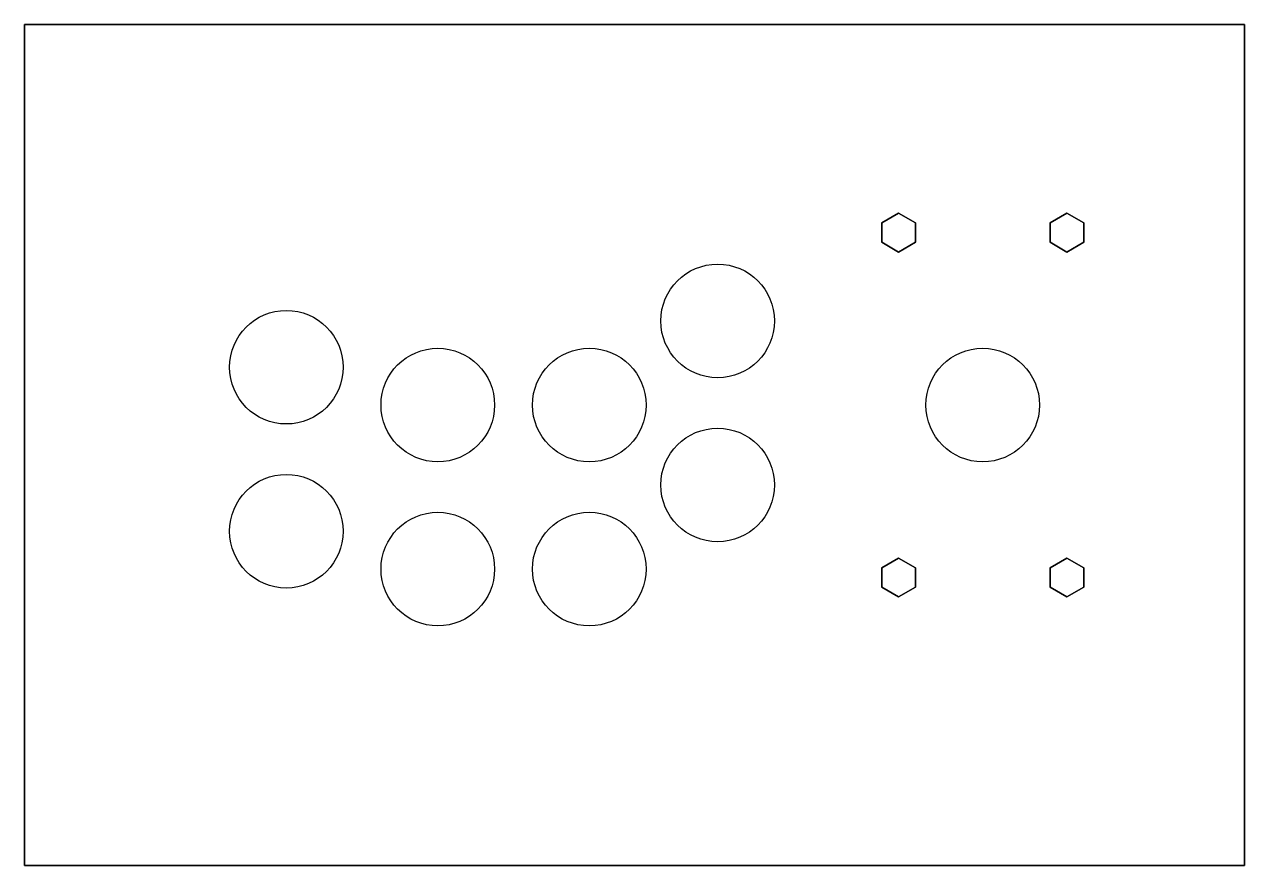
# Model space of a CAD drawing. Header units: millimetres. Extents: x -139 to 151, y -159 to 41.
import ezdxf

# ---------------------------------------------------------------- set-up
doc = ezdxf.new("R2010")
doc.units = ezdxf.units.MM
doc.layers.get('0').update_dxf_attribs({"linetype": 'CONTINUOUS'})

msp = doc.modelspace()

# ---------------------------------------------------------------- linework, layer by layer
for points in [[(151.23, 41.31), (-138.77, 41.31), (-138.77, -158.69), (151.23, -158.69)], [(151.23, -158.69), (-138.77, -158.69), (-138.77, 41.31), (151.23, 41.31)], [(64.98, -10.5), (64.98, -5.88), (68.98, -3.57), (72.98, -5.88), (72.98, -10.5), (68.98, -12.81)], [(68.98, -3.57), (64.98, -5.88), (64.98, -10.5), (68.98, -12.81), (72.98, -10.5), (72.98, -5.88)], [(68.98, -12.81), (72.98, -10.5), (72.98, -5.88), (68.98, -3.57), (64.98, -5.88), (64.98, -10.5)], [(68.98, -3.57), (68.98, -3.57), (68.98, -3.57), (68.98, -3.57), (68.98, -3.57), (68.98, -3.57)], [(104.98, -5.88), (108.98, -3.57), (112.98, -5.88), (112.98, -10.5), (108.98, -12.81), (104.98, -10.5)], [(108.98, -3.57), (104.98, -5.88), (104.98, -10.5), (108.98, -12.81), (112.98, -10.5), (112.98, -5.88)], [(108.98, -12.81), (112.98, -10.5), (112.98, -5.88), (108.98, -3.57), (104.98, -5.88), (104.98, -10.5)], [(108.98, -3.57), (108.98, -3.57), (108.98, -3.57), (108.98, -3.57), (108.98, -3.57), (108.98, -3.57)], [(72.98, -92.5), (68.98, -94.81), (64.98, -92.5), (64.98, -87.88), (68.98, -85.57), (72.98, -87.88)], [(68.98, -85.57), (64.98, -87.88), (64.98, -92.5), (68.98, -94.81), (72.98, -92.5), (72.98, -87.88)], [(68.98, -94.81), (72.98, -92.5), (72.98, -87.88), (68.98, -85.57), (64.98, -87.88), (64.98, -92.5)], [(68.98, -85.57), (68.98, -85.57), (68.98, -85.57), (68.98, -85.57), (68.98, -85.57), (68.98, -85.57)], [(112.98, -87.88), (112.98, -92.5), (108.98, -94.81), (104.98, -92.5), (104.98, -87.88), (108.98, -85.57)], [(108.98, -85.57), (104.98, -87.88), (104.98, -92.5), (108.98, -94.81), (112.98, -92.5), (112.98, -87.88), (108.98, -85.57), (104.98, -87.88), (104.98, -92.5), (108.98, -94.81), (112.98, -92.5), (112.98, -87.88)], [(108.98, -85.57), (108.98, -85.57), (108.98, -85.57), (108.98, -85.57), (108.98, -85.57), (108.98, -85.57)]]:
    msp.add_lwpolyline(points, close=True)
for centre in [(25.98, -29.19), (25.98, -29.19), (-76.52, -40.19), (-76.52, -40.19), (-40.52, -49.19), (-40.52, -49.19), (-4.52, -49.19), (-4.52, -49.19), (88.98, -49.19), (88.98, -49.19), (25.98, -68.19), (25.98, -68.19), (-76.52, -79.19), (-76.52, -79.19), (-40.52, -88.19), (-40.52, -88.19), (-4.52, -88.19), (-4.52, -88.19)]:
    msp.add_circle(centre, 13.5)

doc.saveas('drawing.dxf')
